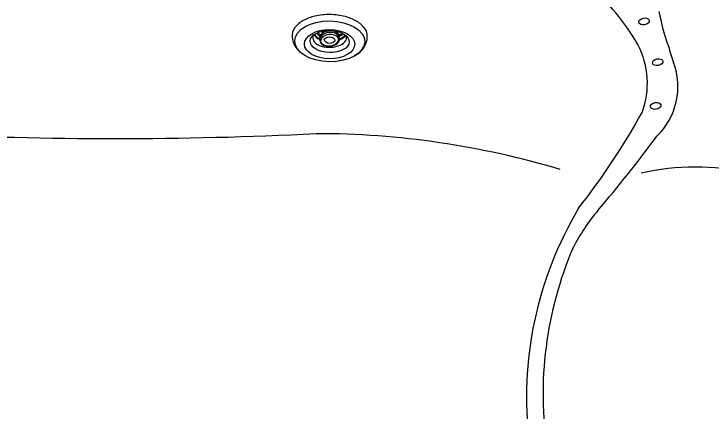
# Model space of a CAD drawing. Extents: x 398 to 508, y 628 to 778.
# Drawn here: x 448.29 to 481.28, y 705.52 to 724.33 of the extents above; entities that cross this region are included whole.
import ezdxf

# ---------------------------------------------------------------- set-up
doc = ezdxf.new("R2010")
doc.units = 0
doc.header["$MEASUREMENT"] = 0
doc.layers.add('1', color=4, linetype='Continuous')
doc.layers.add('2', color=7, linetype='Continuous')

# ---------------------------------------------------------------- blocks, each defined once
blk = doc.blocks.new('MJET')
at = {"layer": '1', "color": 3}
for p, q in [((-0.946, -0.157), (-0.852, -0.104)), ((-0.554, -0.74), (-0.502, -0.71))]:
    blk.add_line(p, q, dxfattribs=at)
at = {"layer": '1'}
blk.add_lwpolyline([(0.046, -2.04, 0.159602), (0.288, -1.764, 0.106361), (0.39, -1.23, 0.071169), (0.294, -0.656, 0.057483), (0, 0, 0.057483), (-0.436, 0.572, 0.071169), (-0.895, 0.93, 0.106361), (-1.412, 1.095, 0.139254), (-1.729, 1.037, 0.159602)], format="xyb", dxfattribs=at)
for centre, radius, start, end in [((-1.222, 0.134), 1.036, 119.3208, 174.577), ((-0.481, -1.132), 1.05, 236.7737, 300.1392)]:
    blk.add_arc(centre, radius, start, end, dxfattribs=at)
at = {"layer": '1', "color": 3}
for centre, radius, start, end in [((-0.134, -0.092), 0.966, 169.3755, 182.7087), ((-0.077, -0.06), 0.966, 172.9807, 184.5691), ((-1.256, -0.243), 0.0367, 125.7131, 173.0988), ((-1.077, -0.503), 0.352, 100.3995, 124.643), ((-1.136, -0.322), 0.165, 61.4818, 91.5367), ((-1.07, -0.2), 0.0266, 348.2864, 61.4818), ((-0.134, -0.092), 0.966, 238.8747, 251.0567), ((-0.077, -0.06), 0.966, 237.3676, 247.1634)]:
    blk.add_arc(centre, radius, start, end, dxfattribs=at)
at = {"layer": '1'}
blk.add_ellipse((-1.085, -0.649), major_axis=(-0.847, 1.421), ratio=0.582043, dxfattribs=at)
at = {"layer": '1', "color": 3}
for centre, major_axis, ratio in [((-1.202, -0.713), (-0.617, 1.016), 0.582633), ((-1.093, -0.651), (-0.462, 0.802), 0.562663), ((-1.041, -0.616), (-0.255, 0.321), 0.687109), ((-1.04, -0.617), (-0.121, 0.22), 0.601926)]:
    blk.add_ellipse(centre, major_axis=major_axis, ratio=ratio, dxfattribs=at)
for centre, major_axis, ratio, start_param, end_param in [((-0.931, -0.553), (-0.427, 0.679), 0.579291, 6.026519, 9.533585), ((-0.678, -0.427), (-0.427, 0.679), 0.579291, 6.578896, 7.179786), ((-0.644, -0.404), (-0.427, 0.679), 0.579291, 6.646969, 7.192996), ((-1.006, -0.596), (-0.285, 0.376), 0.697464, 6.107579, 11.857587), ((-1.168, -0.222), (-0.124, -0.017), 0.236606, 6.126494, 9.424778), ((-0.941, -0.561), (-0.285, 0.376), 0.697464, 2.921818, 6.286736), ((-0.644, -0.404), (-0.427, 0.679), 0.579291, 8.436954, 8.937403), ((-0.678, -0.427), (-0.427, 0.679), 0.579291, 8.429339, 8.995074)]:
    blk.add_ellipse(centre, major_axis=major_axis, ratio=ratio, start_param=start_param, end_param=end_param, dxfattribs=at)
blk = doc.blocks.new('2013GLEAM')
at = {"layer": '1', "color": 3, "linetype": 'Continuous'}
for centre, radius, start, end in [((70.882, 74.423), 10.136, 29.5744, 50.2809), ((90.892, 82.891), 10.37, 190.5588, 199.9894), ((76.223, 77.594), 3.929, 339.571, 27.797), ((90.917, 82.079), 10.146, 195.627, 200.1599), ((78.309, 77.451), 3.285, 314.3017, 20.1599), ((49.204, 93.294), 35.128, 322.0401, 330.9238), ((28.015, 113.954), 65.384, 319.60165, 323.54139), ((91.897, 62.751), 17.458, 149.2127, 186.9588), ((84.779, 65.641), 9.156, 139.5716, 152.7541), ((92.987, 62.873), 17.768, 156.939, 188.5293)]:
    blk.add_arc(centre, radius, start, end, dxfattribs=at)
at = {"layer": '1', "color": 2, "linetype": 'Continuous'}
for centre, radius, start, end in [((54.999, 269.512), 194.528, 267.20098, 272.7994), ((64.49, 35.046), 40.169, 73.2992, 89.986), ((82.383, 62.424), 11.215, 358.5994, 103.0237)]:
    blk.add_arc(centre, radius, start, end, dxfattribs=at)
at = {"layer": '1', "color": 2}
for centre in [(79.992, 80.52), (80.64, 78.595), (80.544, 76.526)]:
    blk.add_ellipse(centre, major_axis=(0.246, 0.045), ratio=0.649149, dxfattribs=at)
at = {"layer": '2', "color": 1, "rotation": 58.53633883148299}
blk.add_blockref('MJET', (65.151, 80.843), dxfattribs=at)

msp = doc.modelspace()

# ---------------------------------------------------------------- block references
at = {"layer": '1'}
msp.add_blockref('2013GLEAM', (398.077, 643.46), dxfattribs=at)

doc.saveas('drawing.dxf')
